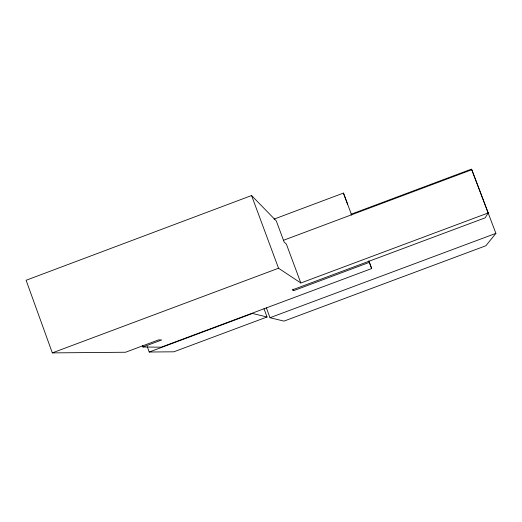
<?xml version="1.0" encoding="UTF-8"?>
<svg xmlns="http://www.w3.org/2000/svg" width="522" height="522" viewBox="0 0 522 522"><rect width="100%" height="100%" fill="white"/><g stroke="black" fill="none" stroke-linecap="round" stroke-linejoin="round"><path stroke-width="0.78" d="M283.439 240.309L471.803 169.722L488.207 212.943L485.101 217.857L292.248 289.932L293.612 290.676L369.38 262.357L371.671 268.556L161.2 347.189L142.924 346.993L142.369 345.473M350.869 214.314L471.51 169.108L495.9 233.36L485.871 245.758L283.975 321.115L269.998 317.715L266.364 307.876M488.207 212.943L300.822 282.989L286.376 244.094L284.144 242.051L276.301 220.936L251.571 195.535L26.1 280.262L52.324 352.892L125.554 352.239L158.655 339.868L161.67 339.985L142.924 346.993M274.037 219.116L343.443 193.075L351.697 215.136M52.324 352.892L278.533 268.236L300.822 282.989M147.295 346.686L149.24 352.024L252.478 313.454L267.049 316.998L263.995 308.737M267.049 316.998L173.846 351.802L149.24 352.024M269.998 317.715L495.9 233.36M368.806 260.837L371.671 268.556M343.443 193.075L347.561 204.161M293.044 289.155L293.612 290.676M251.571 195.535L278.533 268.236"/></g></svg>
